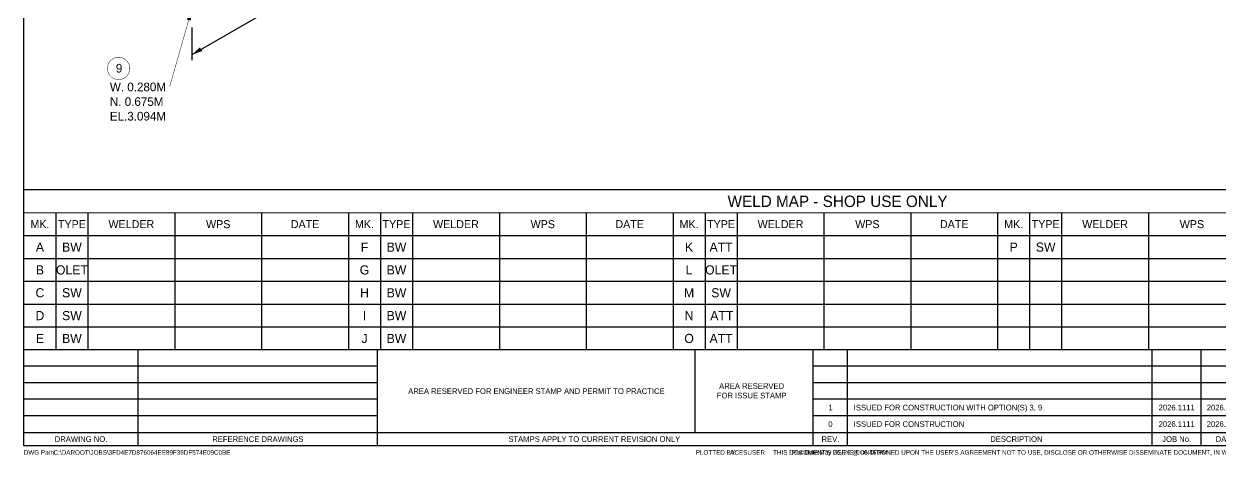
# Model space of a CAD drawing. Extents: x -4 to 431, y -3 to 272.
# Drawn here: x 0 to 261.7, y -2.3 to 92.4 of the extents above; entities that cross this region are included whole.
import ezdxf
from ezdxf.enums import TextEntityAlignment as Align

# ---------------------------------------------------------------- set-up
doc = ezdxf.new("R2010")
doc.units = 0
doc.header["$LTSCALE"] = 10
doc.layers.get('0').update_dxf_attribs({"lineweight": 0})
for name, color, linetype in [('BOM', 7, 'Continuous'), ('DIMENSION', 2, 'Continuous'), ('TEXT2', 40, 'Continuous'), ('Title Block', 255, 'Continuous'), ('TITLE BLOCK-TEXT', 12, 'Continuous')]:
    doc.layers.add(name, color=color, linetype=linetype)
doc.styles.add('framdcn', font='', dxfattribs={"height": 2.5})
doc.styles.add('Scovan Standard', font='', dxfattribs={"height": 2.5})
doc.styles.get("Standard").update_dxf_attribs({"font": ''})
doc.styles.get('framdcn').set_extended_font_data('Franklin Gothic Medium Cond')
doc.styles.get('Scovan Standard').set_extended_font_data('Franklin Gothic Medium Cond')
doc.styles.get('Standard').set_extended_font_data('Franklin Gothic Medium Cond')

# ---------------------------------------------------------------- blocks, each defined once
blk = doc.blocks.new('tt-sv-iso-db')
at = {"lineweight": 0}
blk.add_line((-421.89, -217.17), (-65.94, -217.17), dxfattribs=at)
for p, q in [((-414.89, -217.17), (-414.89, -247.17)), ((-407.89, -217.17), (-407.89, -247.17)), ((-388.89, -217.17), (-388.89, -247.17)), ((-369.89, -217.17), (-369.89, -247.17)), ((-350.89, -217.17), (-350.89, -247.17)), ((-343.89, -217.17), (-343.89, -247.17)), ((-336.89, -217.17), (-336.89, -247.17)), ((-317.89, -217.17), (-317.89, -247.17)), ((-298.89, -217.17), (-298.89, -247.17)), ((-279.89, -217.17), (-279.89, -247.17)), ((-272.89, -217.17), (-272.89, -247.17)), ((-265.89, -217.17), (-265.89, -247.17)), ((-246.89, -217.17), (-246.89, -247.17)), ((-227.89, -217.17), (-227.89, -247.17)), ((-208.89, -217.17), (-208.89, -247.17)), ((-201.89, -217.17), (-201.89, -247.17)), ((-194.89, -217.17), (-194.89, -247.17)), ((-175.89, -217.17), (-175.89, -247.17)), ((-421.89, -222.17), (-65.94, -222.17)), ((-421.89, -227.17), (-65.94, -227.17)), ((-421.89, -232.17), (-65.94, -232.17)), ((-421.89, -237.17), (-65.94, -237.17)), ((-421.89, -242.17), (-65.94, -242.17))]:
    blk.add_line(p, q)
at = {"color": 255}
blk.add_lwpolyline([(0, -212.17), (-421.89, -212.17)], dxfattribs=at)
at = {"layer": 'BOM', "color": 3, "style": 'framdcn'}
blk.add_text('WELD MAP - SHOP USE ONLY', height=2.5, dxfattribs=at).set_placement((-243.91, -214.67), align=Align.MIDDLE_CENTER)
at = {"layer": 'BOM', "style": 'framdcn'}
for s, p in [('MK.', (-418.39, -219.67)), ('TYPE', (-411.39, -219.67)), ('WELDER', (-398.39, -219.67)), ('WPS', (-379.39, -219.67)), ('DATE', (-360.39, -219.67)), ('MK.', (-347.39, -219.67)), ('TYPE', (-340.39, -219.67)), ('WELDER', (-327.39, -219.67)), ('WPS', (-308.39, -219.67)), ('DATE', (-289.39, -219.67)), ('MK.', (-276.39, -219.67)), ('TYPE', (-269.39, -219.67)), ('WELDER', (-256.39, -219.67)), ('WPS', (-237.39, -219.67)), ('DATE', (-218.39, -219.67)), ('MK.', (-205.39, -219.67)), ('TYPE', (-198.39, -219.67)), ('WELDER', (-185.39, -219.67)), ('WPS', (-166.39, -219.67))]:
    blk.add_text(s, height=1.75, dxfattribs=at).set_placement(p, align=Align.MIDDLE_CENTER)
at = {"layer": 'TITLE BLOCK-TEXT', "color": 210, "style": 'Scovan Standard'}
for tag, p in [('CN', (-57.69, -221.76)), ('MOD_NO', (-41.21, -221.76)), ('INSULATION', (-49.45, -229.02)), ('PAINT', (-16.49, -229.02)), ('LN', (-32.97, -236.28)), ('CLIENTDWGNO', (-32.97, -243.54))]:
    blk.add_attdef(tag, text='', height=2, dxfattribs=at).set_placement(p, align=Align.MIDDLE_CENTER)
at = {"layer": 'TITLE BLOCK-TEXT', "color": 210, "lineweight": 30, "flags": 104}
blk.add_attdef('WPS', text='', height=2, dxfattribs=at).set_placement((-16.43, -221.76), align=Align.MIDDLE_CENTER)
blk = doc.blocks.new('block26')
at = {"layer": 'TEXT2'}
blk.add_hatch(color=256, dxfattribs=at).paths.add_polyline_path([(0, 0), (-0.2, -2.4), (-1.1, -2.2)])
at = {"layer": 'TEXT2', "linetype": 'ByBlock', "const_width": 0.1, "flags": 128}
blk.add_lwpolyline([(-4.8, -16.8), (0, 0)], dxfattribs=at)
blk = doc.blocks.new('block27')
at = {"layer": 'TEXT2', "style": 'framdcn'}
for s, p in [('W. 0.280M', (0, 0)), ('N. 0.675M', (0, -3.2)), ('EL.3.094M', (0, -6.4))]:
    blk.add_text(s, height=1.9, dxfattribs=at).set_placement(p)
blk = doc.blocks.new('PADX-TBD')
at = {"layer": 'DEFPOINTS', "color": 9}
blk.add_line((293.73, 5.9), (293.73, 42.04), dxfattribs=at)
at = {"layer": 'Title Block', "color": 255}
for p, q in [((0, 0), (0, 536.37)), ((843.77, 42.04), (0, 42.04)), ((154.7, 0), (154.7, 42.04)), ((345.33, 0), (345.33, 42.04)), ((0, 5.9), (574.82, 5.9)), ((843.77, 0), (0, 0))]:
    blk.add_line(p, q, dxfattribs=at)
at = {"layer": 'Title Block', "color": 9}
for p, q in [((50, 0), (50, 42.04)), ((360.35, 0), (360.35, 42.04)), ((493.57, 0), (493.57, 42.04)), ((515.08, 0), (515.08, 42.04)), ((154.7, 34.81), (0, 34.81)), ((574.82, 34.81), (345.33, 34.81)), ((154.7, 27.58), (0, 27.58)), ((574.82, 27.58), (345.33, 27.58)), ((154.7, 20.35), (0, 20.35)), ((574.82, 20.35), (345.33, 20.35)), ((154.7, 13.13), (0, 13.13)), ((574.82, 13.13), (345.33, 13.13))]:
    blk.add_line(p, q, dxfattribs=at)
at = {"layer": 'DEFPOINTS', "color": 9, "style": 'Scovan Standard'}
blk.add_text('AREA RESERVED FOR ENGINEER STAMP AND PERMIT TO PRACTICE', height=2.5, dxfattribs=at).set_placement((224.21, 23.95), align=Align.MIDDLE_CENTER)
at = {"layer": 'DEFPOINTS', "color": 9, "insert": (336.43, 27.42), "char_height": 2.5, "attachment_point": 3, "style": 'Scovan Standard'}
blk.add_mtext_dynamic_manual_height_columns('\\pxqc;AREA RESERVED FOR ISSUE STAMP', width=36.1208, gutter_width=12.5, heights=[0], dxfattribs=at)
at = {"layer": 'TITLE BLOCK-TEXT', "color": 7, "style": 'Scovan Standard'}
for s, p in [('DRAWING NO.', (25, 2.95)), ('REFERENCE DRAWINGS', (102.35, 2.95)), ('REV.', (352.84, 2.95)), ('DESCRIPTION', (434.19, 2.95)), ('JOB No.', (504.32, 2.95)), ('DATE', (525.83, 2.95))]:
    blk.add_text(s, height=2.5, dxfattribs=at).set_placement(p, align=Align.MIDDLE)
blk.add_text('STAMPS APPLY TO CURRENT REVISION ONLY ', height=2.5, dxfattribs=at).set_placement((250.01, 2.95), align=Align.MIDDLE_CENTER)
at = {"layer": 'TITLE BLOCK-TEXT', "color": 12, "style": 'Scovan Standard'}
for s, p in [('DWG Path:', (-0.06, -2.9)), ('PLOTTED BY:', (293.91, -2.9)), ('Plot Date:', (335.98, -2.9))]:
    blk.add_text(s, height=2, dxfattribs=at).set_placement(p, align=Align.MIDDLE_LEFT)
blk.add_text("THIS DOCUMENT'S USE IS CONDITIONED UPON THE USER'S AGREEMENT NOT TO USE, DISCLOSE OR OTHERWISE DISSEMINATE DOCUMENT, IN WHOLE OR IN PART, FOR ANY PURPOSE EXCEPT AS SPECIFICALLY INTENDED BY SCOVAN INC. ANY PRINTED VERSION OF THIS DOCUMENT IS A COPY AND IS NOT A REPRESENTATION OF THE ORIGINALLY AUTHENTICATED DOCUMENT.", height=2, dxfattribs=at).set_placement((843.77, -2.9), align=Align.MIDDLE_RIGHT)
at = {"layer": 'TITLE BLOCK-TEXT', "color": 12, "style": 'Scovan Standard', "flags": 8}
for tag, p in [('REF_5', (25, 38.42)), ('REV_5', (352.84, 38.42)), ('PROJECT5', (504.32, 38.42)), ('DATE5', (525.83, 38.42)), ('BY5', (542.96, 38.42)), ('CHK5', (555.71, 38.42)), ('PE5', (568.45, 38.42)), ('REF_4', (25, 31.19)), ('REV_4', (352.84, 31.19)), ('PROJECT4', (504.32, 31.19)), ('DATE4', (525.83, 31.19)), ('BY4', (542.96, 31.19)), ('CHK4', (555.71, 31.19)), ('PE4', (568.45, 31.19)), ('REF_3', (25, 23.97)), ('REV_3', (352.84, 23.97)), ('PROJECT3', (504.32, 23.97)), ('DATE3', (525.83, 23.97)), ('BY3', (542.96, 23.97)), ('CHK3', (555.71, 23.97)), ('PE3', (568.45, 23.97)), ('REF_2', (25, 16.74)), ('REV_2', (352.84, 16.74)), ('PROJECT2', (504.32, 16.74)), ('DATE2', (525.83, 16.74)), ('BY2', (542.96, 16.74)), ('CHK2', (555.71, 16.74)), ('PE2', (568.45, 16.74)), ('REF_1', (25, 9.51)), ('REV_1', (352.84, 9.51)), ('PROJECT1', (504.32, 9.51)), ('DATE1', (525.83, 9.51)), ('BY1', (542.96, 9.51)), ('CHK1', (555.71, 9.51)), ('PE1', (568.45, 9.51))]:
    blk.add_attdef(tag, text='', height=2.5, dxfattribs=at).set_placement(p, align=Align.MIDDLE_CENTER)
for tag, height, p in [('REF_5_DESC', 2.5, (52.27, 38.42)), ('REV_5_DESC', 2.5, (363.04, 38.42)), ('REF_4_DESC', 2.5, (52.27, 31.19)), ('REV_4_DESC', 2.5, (363.04, 31.19)), ('REF_3_DESC', 2.5, (52.27, 23.97)), ('REV_3_DESC', 2.5, (363.04, 23.97)), ('REF_2_DESC', 2.5, (52.27, 16.74)), ('REV_2_DESC', 2.5, (363.04, 16.74)), ('REF_1_DESC', 2.5, (52.27, 9.51)), ('REV_1_DESC', 2.5, (363.04, 9.51)), ('PATH', 2, (13, -2.9)), ('USER_PLOTTED', 2, (309, -2.9)), ('PLOT_DATE', 2, (348, -2.9))]:
    blk.add_attdef(tag, text='', height=height, dxfattribs=at).set_placement(p, align=Align.MIDDLE_LEFT)
at = {"layer": 'TITLE BLOCK-TEXT', "color": 12, "style": 'Scovan Standard'}
for tag, p in [('TITLE1', (747.45, 37.28)), ('LSD', (747.45, 31.28)), ('TITLE2', (747.45, 25.28)), ('TITLE3', (747.45, 19.28)), ('CLIENTDRAWINGNO', (686.57, 5.99)), ('RN', (838.5, 5.99))]:
    blk.add_attdef(tag, text='', height=4, dxfattribs=at).set_placement(p, align=Align.MIDDLE_CENTER)
at = {"layer": 'TITLE BLOCK-TEXT', "color": 210, "style": 'Scovan Standard', "flags": 8}
blk.add_attdef('DWGNO', text='', height=4, dxfattribs=at).set_placement((777.51, 5.99), align=Align.MIDDLE_CENTER)

msp = doc.modelspace()

# ---------------------------------------------------------------- hatches: boundary and pattern name
at = {"layer": 'DIMENSION'}
msp.add_hatch(color=256, dxfattribs=at).paths.add_polyline_path([(36.7, 85.6), (38.5, 87.2), (39, 86.4)])

# ---------------------------------------------------------------- linework, layer by layer
at = {"layer": 'DIMENSION', "linetype": 'ByBlock', "flags": 128}
for points in [[(126.4, 137.3), (36.7, 85.6)], [(36.7, 91.6), (36.7, 84.4)]]:
    msp.add_lwpolyline(points, dxfattribs=at)
at = {"layer": 'TEXT2', "linetype": 'ByBlock', "const_width": 0.1, "flags": 128}
msp.add_lwpolyline([(23.11, 82.17), (23, 81.76), (22.82, 81.38), (22.58, 81.03), (22.27, 80.72), (21.93, 80.48), (21.54, 80.3), (21.13, 80.19), (20.7, 80.15), (20.27, 80.19), (19.86, 80.3), (19.48, 80.48), (19.13, 80.72), (18.82, 81.03), (18.58, 81.38), (18.4, 81.76), (18.29, 82.17), (18.25, 82.6), (18.29, 83.03), (18.4, 83.44), (18.58, 83.83), (18.82, 84.17), (19.13, 84.48), (19.48, 84.72), (19.86, 84.9), (20.27, 85.01), (20.7, 85.05), (21.13, 85.01), (21.54, 84.9), (21.93, 84.72), (22.27, 84.48), (22.58, 84.17), (22.82, 83.83), (23, 83.44), (23.11, 83.03), (23.15, 82.6)], close=True, dxfattribs=at)

# ---------------------------------------------------------------- block references
ref = msp.add_blockref('PADX-TBD', (0, 0), dxfattribs=dict(xscale=0.5, yscale=0.5, zscale=0.5))
ref.add_attrib('REV_1', '0', dxfattribs={"layer": 'TITLE BLOCK-TEXT', "color": 12, "height": 1.25, "style": 'Scovan Standard'}).set_placement((176.42, 4.76), align=Align.MIDDLE_CENTER)
ref.add_attrib('REV_1_DESC', 'ISSUED FOR CONSTRUCTION', dxfattribs={"layer": 'TITLE BLOCK-TEXT', "color": 12, "height": 1.25, "style": 'Scovan Standard'}).set_placement((181.52, 4.76), align=Align.MIDDLE_LEFT)
ref.add_attrib('PROJECT1', '2026.1111', dxfattribs={"layer": 'TITLE BLOCK-TEXT', "color": 12, "height": 1.25, "style": 'Scovan Standard'}).set_placement((252.16, 4.76), align=Align.MIDDLE_CENTER)
ref.add_attrib('DATE1', '2026.05.26', dxfattribs={"layer": 'TITLE BLOCK-TEXT', "color": 12, "height": 1.25, "style": 'Scovan Standard'}).set_placement((262.92, 4.76), align=Align.MIDDLE_CENTER)
ref.add_attrib('REV_2', '1', dxfattribs={"layer": 'TITLE BLOCK-TEXT', "color": 12, "height": 1.25, "style": 'Scovan Standard'}).set_placement((176.42, 8.37), align=Align.MIDDLE_CENTER)
ref.add_attrib('REV_2_DESC', 'ISSUED FOR CONSTRUCTION WITH OPTION(S) 3, 9', dxfattribs={"layer": 'TITLE BLOCK-TEXT', "color": 12, "height": 1.25, "style": 'Scovan Standard'}).set_placement((181.52, 8.37), align=Align.MIDDLE_LEFT)
ref.add_attrib('PROJECT2', '2026.1111', dxfattribs={"layer": 'TITLE BLOCK-TEXT', "color": 12, "height": 1.25, "style": 'Scovan Standard'}).set_placement((252.16, 8.37), align=Align.MIDDLE_CENTER)
ref.add_attrib('DATE2', '2026.05.26', dxfattribs={"layer": 'TITLE BLOCK-TEXT', "color": 12, "height": 1.25, "style": 'Scovan Standard'}).set_placement((262.92, 8.37), align=Align.MIDDLE_CENTER)
ref.add_attrib('PATH', 'C:\\DAROOT\\JOBS\\3FD4E7D876064EE89F39DF574E09C0BE', dxfattribs={"layer": 'TITLE BLOCK-TEXT', "color": 12, "height": 1, "style": 'Scovan Standard'}).set_placement((6.5, -1.45), align=Align.MIDDLE_LEFT)
ref.add_attrib('USER_PLOTTED', 'ACESUSER', dxfattribs={"layer": 'TITLE BLOCK-TEXT', "color": 12, "height": 1, "style": 'Scovan Standard'}).set_placement((154.5, -1.45), align=Align.MIDDLE_LEFT)
ref.add_attrib('PLOT_DATE', 'May 26, 26 @ 06:45 PM', dxfattribs={"layer": 'TITLE BLOCK-TEXT', "color": 12, "height": 1, "style": 'Scovan Standard'}).set_placement((174, -1.45), align=Align.MIDDLE_LEFT)
at = {"layer": 'BOM'}
msp.add_blockref('tt-sv-iso-db', (421.89, 268.19), dxfattribs=at)
at = {"layer": 'TEXT2'}
for name, p in [('block26', (36.7, 95.5)), ('block27', (18.8, 77.6))]:
    msp.add_blockref(name, p, dxfattribs=at)

# ---------------------------------------------------------------- texts
at = {"style": 'framdcn'}
msp.add_text('ATT', height=2, dxfattribs=at).set_placement((152.66, 27.5), align=Align.CENTER)
at = {"layer": 'BOM', "color": 0, "style": 'framdcn'}
for s, p in [('A', (3.5, 42.5)), ('BW', (10.5, 42.5)), ('F', (74.5, 42.5)), ('BW', (81.5, 42.5)), ('K', (145.5, 42.5)), ('ATT', (152.5, 42.5)), ('P', (216.5, 42.5)), ('SW', (223.5, 42.5)), ('B', (3.5, 37.5)), ('OLET', (10.5, 37.5)), ('G', (74.5, 37.5)), ('BW', (81.5, 37.5)), ('L', (145.5, 37.5)), ('OLET', (152.5, 37.5)), ('C', (3.5, 32.5)), ('SW', (10.5, 32.5)), ('H', (74.5, 32.5)), ('BW', (81.5, 32.5)), ('M', (145.5, 32.5)), ('SW', (152.5, 32.5)), ('D', (3.5, 27.5)), ('SW', (10.5, 27.5)), ('I', (74.5, 27.5)), ('BW', (81.5, 27.5)), ('N', (145.5, 27.5)), ('E', (3.5, 22.5)), ('BW', (10.5, 22.5)), ('J', (74.5, 22.5)), ('BW', (81.5, 22.5)), ('O', (145.5, 22.5)), ('ATT', (152.5, 22.5))]:
    msp.add_text(s, height=2, dxfattribs=at).set_placement(p, align=Align.CENTER)
at = {"layer": 'TEXT2', "style": 'framdcn'}
msp.add_text('9', height=1.9, dxfattribs=at).set_placement((20.1, 81.7))

doc.saveas('drawing.dxf')
